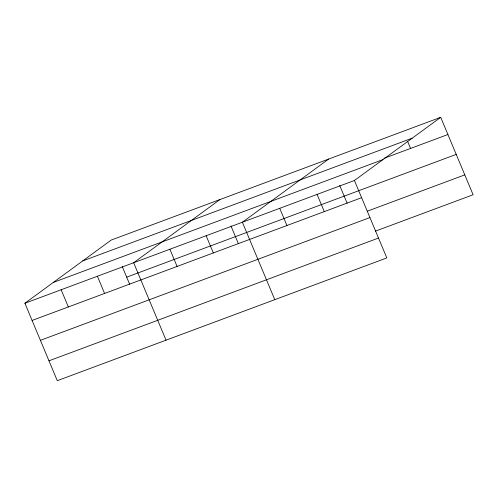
<?xml version="1.0" encoding="UTF-8"?>
<svg xmlns="http://www.w3.org/2000/svg" width="498" height="498" viewBox="0 0 498 498"><rect width="100%" height="100%" fill="white"/><g stroke="black" fill="none" stroke-linecap="round" stroke-linejoin="round"><path stroke-width="0.75" d="M440.711 117.316L354.427 180.494L386.822 257.927L57.289 380.684L24.9 303.251L111.178 240.073L440.711 117.316L473.1 194.749L375.424 231.134M219.923 199.561L133.645 262.739L166.033 340.171M328.668 159.055L242.389 222.233L274.778 299.665M82.705 260.921L412.238 138.164M383.983 158.333L447.907 134.522M53.373 282.397L382.9 159.646M24.9 303.251L354.427 180.494M126.691 277.149L456.218 154.399M32.096 320.451L361.623 197.7M367.113 211.264L464.783 174.873M40.413 340.327L369.939 217.576M48.978 360.807L378.505 238.05M407.563 141.264L410.557 148.435M339.723 185.486L347.131 203.196M317.083 194.407L324.279 211.613M279.733 208.32L286.935 225.526M230.979 225.992L238.386 243.703M206.141 235.735L213.337 252.94M169.893 249.237L177.089 266.442M122.234 266.505L129.642 284.215M97.396 276.241L104.592 293.447M61.148 289.749L68.344 306.949"/></g></svg>
